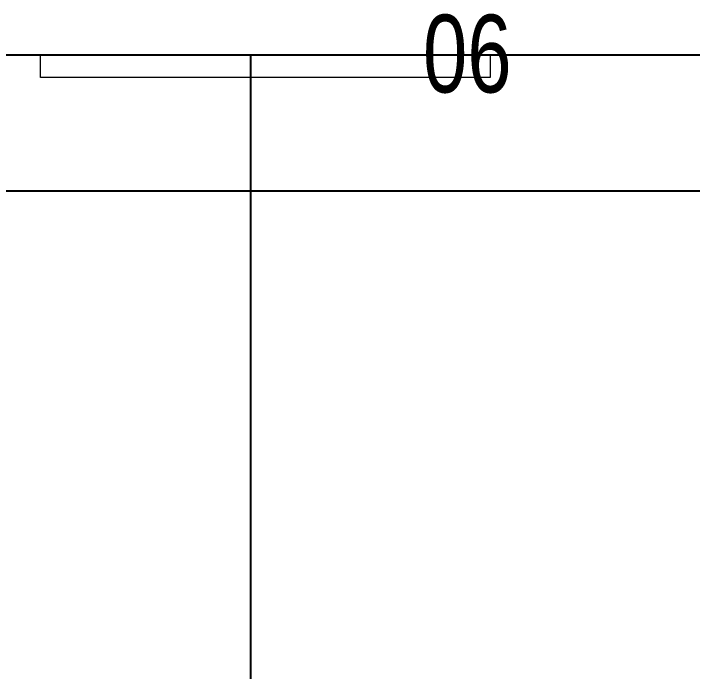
# Model space of a CAD drawing. Header units: inches. Extents: x -246178 to 57169, y -29325 to 19878.
# Drawn here: x 39333 to 40097, y -3541 to -2801 of the extents above; entities that cross this region are included whole.
import ezdxf

# ---------------------------------------------------------------- set-up
doc = ezdxf.new("R2010")
doc.units = ezdxf.units.IN
doc.header["$LTSCALE"] = 25
doc.header["$MEASUREMENT"] = 0
doc.linetypes.add('DASHDOT', pattern=[25.4, 12.7, -6.35, 0, -6.35])
for name, color, linetype, lineweight in [('00-Ground Floor$0$72_EGR_EQP_TAG', 142, 'Continuous', 5), ('00-Ground Floor$0$LOADING', 253, 'Continuous', 5), ('00-Ground Floor$0$Walls', 251, 'Continuous', 5), ('E-LITE-CLNG-CNDT', 6, 'DASHDOT', 35)]:
    doc.layers.add(name, color=color, linetype=linetype, lineweight=lineweight)
doc.layers.add('00-Ground Floor$0$False Ceiling', color=251, linetype='Continuous')
doc.styles.add('00-Ground Floor$0$X3G_ENTITY_257CFD', font='swisscl.ttf', dxfattribs={"height": 200})

# ---------------------------------------------------------------- blocks, each defined once
blk = doc.blocks.new('00-Ground Floor$0$A$Ce9e1c4c3')
at = {"layer": '00-Ground Floor$0$False Ceiling', "color": 254}
blk.add_line((-58300.95, -2847.43, 0), (-62050.49, -2847.43, 0), dxfattribs=at)
at = {"layer": '00-Ground Floor$0$False Ceiling', "color": 254, "linetype": 'Continuous'}
for p, q in [((-60400, -6847.43), (-60400, -2847.43)), ((-62050.49, -3000), (-58300.95, -3000))]:
    blk.add_line(p, q, dxfattribs=at)
blk = doc.blocks.new('00-Ground Floor')
at = {"layer": '00-Ground Floor$0$LOADING', "elevation": 0}
blk.add_lwpolyline([(39363.34, -2872.43), (39363.34, -2847.43), (39869.34, -2847.43), (39869.34, -2872.43), (39363.34, -2872.43)], dxfattribs=at)
at = {"layer": '00-Ground Floor$0$Walls'}
blk.add_line((37949.51, -2847.43, 0), (41699.05, -2847.43, 0), dxfattribs=at)
at = {"layer": '00-Ground Floor$0$False Ceiling', "color": 254}
blk.add_blockref('00-Ground Floor$0$A$Ce9e1c4c3', (100000, 0), dxfattribs=at)
at = {"layer": '00-Ground Floor$0$72_EGR_EQP_TAG', "insert": (39843.46, -2801.94, 0), "char_height": 87.473, "attachment_point": 2, "style": '00-Ground Floor$0$X3G_ENTITY_257CFD'}
blk.add_mtext('06', dxfattribs=at)

msp = doc.modelspace()

# ---------------------------------------------------------------- block references
at = {"layer": 'E-LITE-CLNG-CNDT'}
msp.add_blockref('00-Ground Floor', (0, 0), dxfattribs=at)

doc.saveas('drawing.dxf')
